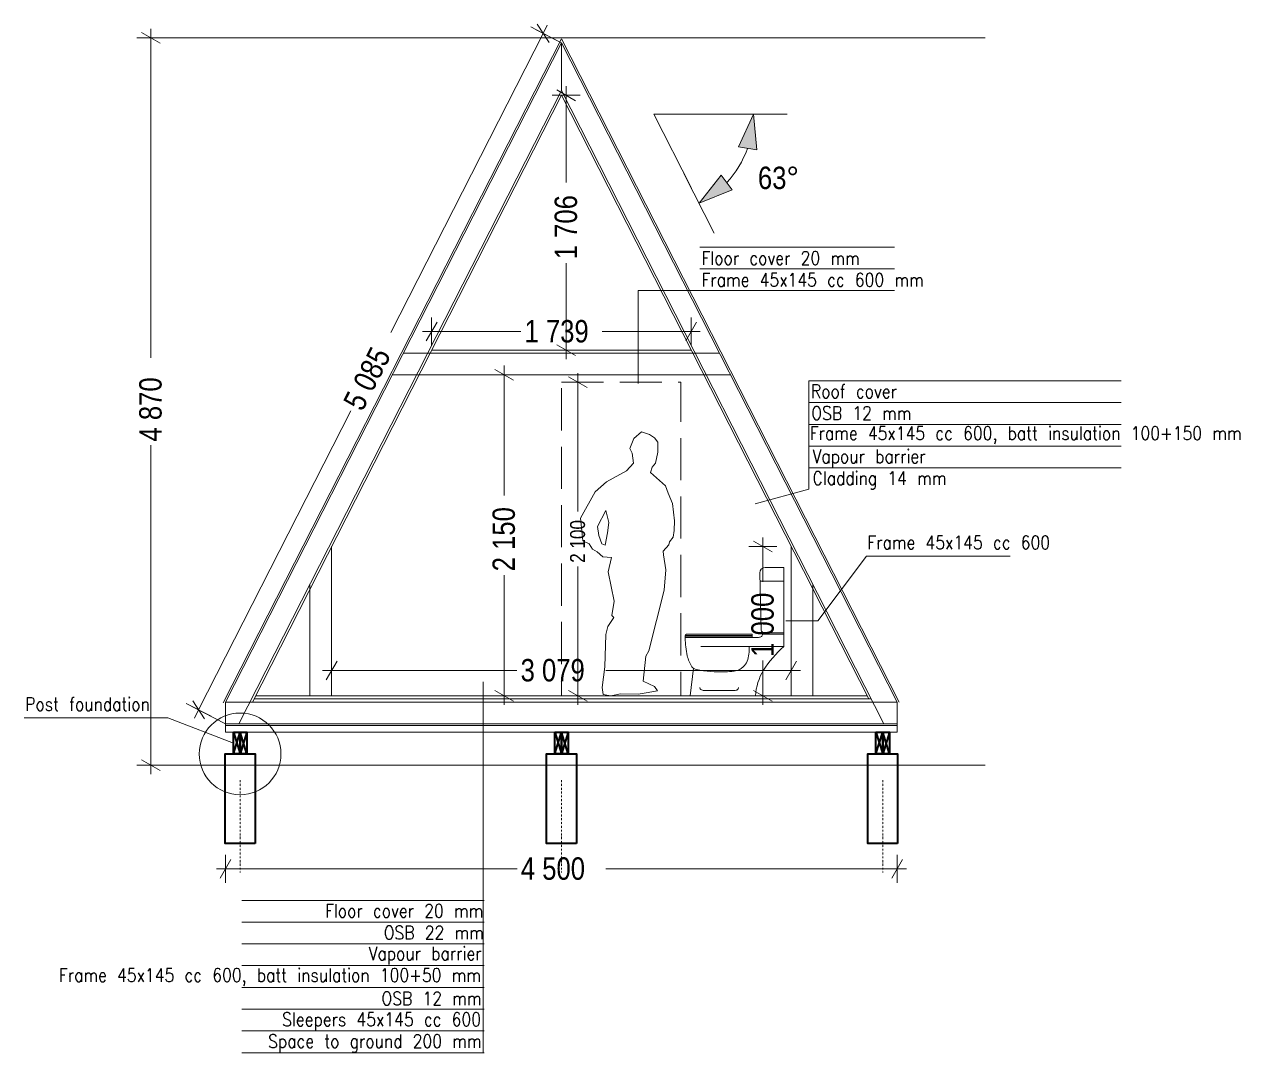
# Model space of a CAD drawing. Header units: millimetres. Extents: x -446325 to -421669, y 93022 to 136983.
# Drawn here: x -444245 to -436102, y 117024 to 123911 of the extents above; entities that cross this region are included whole.
import ezdxf

# ---------------------------------------------------------------- set-up
doc = ezdxf.new("R2010")
doc.units = ezdxf.units.MM
doc.header["$MEASUREMENT"] = 0
doc.linetypes.add('DASHDOT', pattern=[25.4, 12.7, -6.35, 0, -6.35])
doc.linetypes.add('Hidden Line', pattern=[391.222223, 282.222223, -109])
for name, color, linetype, lineweight in [('2D Drafting - General_Pen_No__1', 7, 'Continuous', 13), ('2D Drafting - General_Pen_No__101', 252, 'Continuous', 13), ('2D Drafting - General_Pen_No__6', 5, 'Continuous', 35), ('A-raam_Pen_No__1', 7, 'Continuous', 13), ('dim_Pen_No__1', 7, 'Continuous', 13), ('Dimensioning - General_Pen_No__1', 7, 'Continuous', 13), ('Interior - Furniture _Pen_No__1', 7, 'Continuous', 13), ('Interior - Furniture _Pen_No__2', 8, 'Continuous', 15), ('TEKST_Pen_No__1', 7, 'Continuous', 13), ('TEKST_Pen_No__7', 7, 'Continuous', 35), ('teljed_Pen_No__1', 7, 'Continuous', 13)]:
    doc.layers.add(name, color=color, linetype=linetype, lineweight=lineweight)
doc.layers.add('Dimensioning - General', color=7, linetype='Continuous')
doc.layers.add('Interior - Furniture', color=7, linetype='Continuous')
doc.styles.add('GENERATED_STYLE_1', font='techl___.ttf')
doc.dimstyles.new('GENERATED_STYLE__1', dxfattribs={"dimtxt": 150, "dimasz": 95, "dimexe": 0.18, "dimexo": 0.0625, "dimgap": 0.09, "dimtad": 0, "dimdec": 0, "dimzin": 0, "dimdsep": 46, "dimtxsty": 'GENERATED_STYLE_1', "dimblk": 'ARROWHEAD_2', "dimblk1": 'ARROWHEAD_2', "dimblk2": 'ARROWHEAD_2', "dimcen": 0.09, "dimse1": 1, "dimse2": 1, "dimclrd": 7, "dimclre": 7, "dimclrt": 7, "dimadec": 0, "dimazin": 0, "dimtfac": 1, "dimtdec": 4, "dimtmove": 0, "dimatfit": 3, "dimfxl": 1, "dimtolj": 1, "dimtzin": 0, "dimarcsym": 0})
doc.dimstyles.new('GENERATED_STYLE__2', dxfattribs={"dimtxt": 150, "dimasz": 95, "dimexe": 0.18, "dimexo": 0.0625, "dimgap": 0.09, "dimtad": 0, "dimtih": 1, "dimtoh": 1, "dimdec": 0, "dimzin": 0, "dimdsep": 46, "dimtxsty": 'GENERATED_STYLE_1', "dimblk": 'ARROWHEAD_2', "dimblk1": 'ARROWHEAD_2', "dimblk2": 'ARROWHEAD_2', "dimcen": 0.09, "dimse1": 1, "dimse2": 1, "dimclrd": 7, "dimclre": 7, "dimclrt": 7, "dimadec": 0, "dimazin": 0, "dimtfac": 1, "dimtdec": 4, "dimtmove": 0, "dimatfit": 3, "dimfxl": 1, "dimtolj": 1, "dimtzin": 0, "dimarcsym": 0})
doc.dimstyles.new('GENERATED_STYLE__3', dxfattribs={"dimtxt": 100, "dimasz": 95, "dimexe": 0.18, "dimexo": 0.0625, "dimgap": 0.09, "dimtad": 0, "dimdec": 0, "dimzin": 0, "dimdsep": 46, "dimtxsty": 'GENERATED_STYLE_1', "dimblk": 'ARROWHEAD_2', "dimblk1": 'ARROWHEAD_2', "dimblk2": 'ARROWHEAD_2', "dimcen": 0.09, "dimse1": 1, "dimse2": 1, "dimclrd": 7, "dimclre": 7, "dimclrt": 7, "dimadec": 0, "dimazin": 0, "dimtfac": 1, "dimtdec": 4, "dimtmove": 0, "dimatfit": 3, "dimfxl": 1, "dimtolj": 1, "dimtzin": 0, "dimarcsym": 0})
doc.dimstyles.new('GENERATED_STYLE__5', dxfattribs={"dimtxt": 150, "dimasz": 228, "dimexe": 0.18, "dimexo": 40, "dimgap": 0.09, "dimtad": 1, "dimtih": 1, "dimtoh": 1, "dimdec": 0, "dimzin": 0, "dimdsep": 46, "dimtxsty": 'GENERATED_STYLE_1', "dimblk": 'ARROWHEAD_5', "dimblk1": 'ARROWHEAD_5', "dimblk2": 'ARROWHEAD_5', "dimcen": 0.09, "dimclrd": 7, "dimclre": 7, "dimclrt": 7, "dimadec": 0, "dimazin": 0, "dimtfac": 1, "dimtdec": 4, "dimtmove": 0, "dimatfit": 3, "dimfxl": 1, "dimtolj": 1, "dimtzin": 0, "dimarcsym": 0})

# ---------------------------------------------------------------- blocks, each defined once
blk = doc.blocks.new('WC Symbol 21')
at = {"layer": 'Interior - Furniture _Pen_No__2', "color": 8, "linetype": 'Continuous', "lineweight": 15}
for p, q in [((0, 860), (124.7, 860)), ((0, 860), (0, 329.5)), ((150.6, 438.7), (161.2, 823.1)), ((0, 768), (160.7, 768)), ((0, 422.7), (133.3, 422.7)), ((0, 411.7), (142, 411.7)), ((133.3, 422.7), (133.3, 411.9)), ((142, 411.7), (142.5, 407.7)), ((142.5, 407.7), (144, 403.9)), ((212.5, 411.7), (651.5, 411.7)), ((212.5, 411.7), (212.5, 391.2)), ((0, 329.5), (554.8, 329.5)), ((144, 403.9), (146.4, 400.3)), ((146.4, 400.3), (149.7, 397.2)), ((149.7, 397.2), (153.7, 394.7)), ((153.7, 394.7), (158.3, 392.8)), ((158.3, 392.8), (163.2, 391.6)), ((163.2, 391.6), (168.4, 391.2)), ((168.4, 391.2), (655.2, 391.2)), ((212.5, 403.1), (660, 403.1)), ((212.5, 394.4), (660, 394.4)), ((660, 403.1), (660, 394.4)), ((660, 394.4), (660, 386.3)), ((627.1, 0), (604.9, 184.2)), ((302.1, 54.6), (302.6, 50.9)), ((302.6, 50.9), (304.3, 47.4)), ((304.3, 47.4), (306.9, 44.1)), ((306.9, 44.1), (310.5, 41.2)), ((310.5, 41.2), (314.9, 38.9)), ((314.9, 38.9), (319.9, 37.1)), ((319.9, 37.1), (325.4, 36.1)), ((325.4, 36.1), (331, 35.7)), ((331, 35.7), (538.4, 35.7)), ((538.4, 35.7), (540, 36.2)), ((540, 36.2), (545.4, 37.3)), ((545.4, 37.3), (550.3, 39)), ((550.3, 39), (554.7, 41.4)), ((554.7, 41.4), (558.3, 44.3)), ((558.3, 44.3), (560.9, 47.6)), ((560.9, 47.6), (562.6, 51.1)), ((562.6, 51.1), (563.1, 54.8)), ((189.6, 0), (627.1, 0))]:
    blk.add_line(p, q, dxfattribs=at)
for centre, major_axis, start_param, end_param in [((124.7, 823.1), (0, 36.9), 4.712389, 6.283185), ((133.3, 440.4), (0, 17.6), 3.141593, 4.616785), ((651.5, 403.1), (0, 8.65), 4.712389, 6.283185), ((-517.6, -265.6), (0, 792.6), 5.295867, 5.561687), ((462.5, 311), (0, 234), 1.491435, 1.917408), ((52.7, 399.7), (0, 614.3), 4.497057, 4.690612), ((655.2, 386.3), (0, 4.89), 4.712389, 6.283185), ((441.6, 311.7), (0, 211.3), 4.123239, 4.506283), ((-192.9, -27.7), (0, 387.8), 4.783761, 5.250459), ((358.2, 284.1), (0, 126), 2.001074, 2.373142), ((345, 273.8), (0, 109.4), 2.396082, 3.021612), ((417.5, 1002), (0, 841.3), 3.038709, 3.111969), ((424.5, 999.6), (0, 839.1), 3.103446, 3.336927), ((579.3, 221.6), (0, 45.5), 3.279776, 4.069721)]:
    blk.add_ellipse(centre, major_axis=major_axis, ratio=0.988714, start_param=start_param, end_param=end_param, dxfattribs=at)
blk = doc.blocks.new('Standing Man Contour 01 21')
at = {"layer": 'Interior - Furniture _Pen_No__1', "color": 7, "linetype": 'Continuous', "lineweight": 13}
for p, q in [((-293, 1727.2), (-316.3, 1699)), ((-259.7, 1750.8), (-293, 1727.2)), ((-205.2, 1768.3), (-259.7, 1750.8)), ((-153.7, 1723.7), (-205.2, 1768.3)), ((-126.9, 1657.2), (-153.7, 1723.7)), ((-316.3, 1699), (-315, 1632.5)), ((-315, 1632.5), (-300.6, 1559)), ((-144.1, 1624.2), (-126.9, 1657.2)), ((-300.6, 1559), (-277.9, 1530.9)), ((-151.6, 1557.7), (-144.1, 1624.2)), ((-106.4, 1506.9), (-151.6, 1557.7)), ((-266.2, 1494.5), (-367.1, 1406)), ((-277.9, 1530.9), (-266.2, 1494.5)), ((28.8, 1432.8), (-106.4, 1506.9)), ((-367.1, 1406), (-383.6, 1356.6)), ((104.3, 1366.9), (28.8, 1432.8)), ((-383.6, 1356.6), (-414.4, 1288.7)), ((203.1, 1189.9), (104.3, 1366.9)), ((-414.4, 1288.7), (-426.8, 1172)), ((13, 1161), (32.9, 1240)), ((32.9, 1240), (89.2, 1132.9)), ((-426.8, 1172), (-424.8, 1107.5)), ((22.6, 1091.1), (13, 1161)), ((191.4, 1081.4), (203.1, 1189.9)), ((-424.8, 1107.5), (-418, 1063.1)), ((-418, 1063.1), (-393.3, 1031.4)), ((37.7, 1008.7), (22.6, 1091.1)), ((80.3, 1072.5), (60.4, 1018.3)), ((89.2, 1132.9), (80.3, 1072.5)), ((187.3, 1038.9), (191.4, 1081.4)), ((-393.3, 1031.4), (-389.8, 1010.2)), ((-389.8, 1010.2), (-350, 967.9)), ((60.4, 1018.3), (37.7, 1008.7)), ((90.6, 964.1), (121.5, 981.9)), ((121.5, 981.9), (143.8, 1018)), ((143.8, 1018), (187.3, 1038.9)), ((-354.1, 944.2), (-369.9, 844.7)), ((-350, 967.9), (-354.1, 944.2)), ((-5.5, 925.7), (53.5, 931.2)), ((17.8, 831), (-5.5, 925.7)), ((53.5, 931.2), (90.6, 964.1)), ((-369.9, 844.7), (-358.2, 708.2)), ((-23.1, 633), (17.8, 831)), ((-358.2, 708.2), (-256, 301.9)), ((-8.2, 538), (-23.1, 633)), ((-21.3, 524.3), (-8.2, 538)), ((20.6, 464.6), (-21.3, 524.3)), ((32.9, 409.7), (20.6, 464.6)), ((39.1, 194.2), (32.9, 409.7)), ((-256, 301.9), (-236.1, 265.6)), ((-236.1, 265.6), (-217.5, 98.1)), ((58.3, 56.3), (39.1, 194.2)), ((-217.5, 98.1), (-293, 63.1)), ((-293, 63.1), (-312.9, 34.3)), ((-312.9, 34.3), (-236.7, 19.9)), ((-236.7, 19.9), (-184.6, 10.3)), ((-184.6, 10.3), (-64.5, 13)), ((-64.5, 13), (0, 0)), ((0, 0), (50.1, 8.9)), ((50.1, 8.9), (58.3, 56.3))]:
    blk.add_line(p, q, dxfattribs=at)
blk = doc.blocks.new('*D186')
at = {"layer": 'Dimensioning - General_Pen_No__1', "color": 7, "linetype": 'Continuous', "lineweight": 13, "transparency": 16777216}
for p, q in [((-440968.7, 121528.3), (-441093.7, 121600.4)), ((-441031.2, 121564.3), (-441031.2, 121625.5)), ((-440937.4, 121564.3), (-441124.9, 121564.3)), ((-441031.2, 120755.7), (-441031.2, 121564.3)), ((-441031.2, 119414.3), (-441031.2, 120223)), ((-440937.4, 119414.3), (-441124.9, 119414.3)), ((-441093.7, 119450.4), (-440968.7, 119378.3)), ((-441031.2, 119353.2), (-441031.2, 119414.3))]:
    blk.add_line(p, q, dxfattribs=at)
at = {"layer": 'Dimensioning - General_Pen_No__1', "color": 7, "lineweight": 13, "transparency": 16777216, "insert": (-440956.2, 120247.9), "char_height": 150, "attachment_point": 7, "rotation": 90, "style": 'GENERATED_STYLE_1'}
blk.add_mtext('\\A1;{\\pql;\\fTechnicLite|b0|i0|c2|p2;2\xa0150}', dxfattribs=at)
blk = doc.blocks.new('ARROWHEAD_2')
at = {"color": 0, "linetype": 'Continuous', "lineweight": 0}
for p, q in [((0, 0), (-1, 0)), ((-0.378, -0.655), (0.378, 0.655))]:
    blk.add_line(p, q, dxfattribs=at)
blk = doc.blocks.new('*D187')
at = {"layer": 'Dimensioning - General_Pen_No__1', "color": 7, "linetype": 'Continuous', "lineweight": 13, "transparency": 16777216}
for p, q in [((-440552.5, 123399.7), (-440677.5, 123471.9)), ((-440615, 123435.8), (-440615, 123496.9)), ((-440521.2, 123435.8), (-440708.7, 123435.8)), ((-440615, 122852.5), (-440615, 123435.8)), ((-440615, 121729.3), (-440615, 122312.6)), ((-440677.5, 121765.4), (-440552.5, 121693.3)), ((-440521.2, 121729.3), (-440708.7, 121729.3)), ((-440615, 121668.2), (-440615, 121729.3))]:
    blk.add_line(p, q, dxfattribs=at)
at = {"layer": 'Dimensioning - General_Pen_No__1', "color": 7, "lineweight": 13, "transparency": 16777216, "insert": (-440540, 122337.5), "char_height": 150, "attachment_point": 7, "rotation": 90, "style": 'GENERATED_STYLE_1'}
blk.add_mtext('\\A1;{\\pql;\\fTechnicLite|b0|i0|c2|p2;1\xa0706}', dxfattribs=at)
blk = doc.blocks.new('*D188')
at = {"layer": 'Dimensioning - General_Pen_No__1', "color": 7, "linetype": 'Continuous', "lineweight": 13, "transparency": 16777216}
for p, q in [((-443335.6, 123784.4), (-443460.6, 123856.5)), ((-443398.1, 123820.4), (-443398.1, 123881.6)), ((-443304.3, 123820.4), (-443491.8, 123820.4)), ((-443398.1, 121678.7), (-443398.1, 123820.4)), ((-443398.1, 118950.4), (-443398.1, 121092.2)), ((-443460.6, 118986.5), (-443335.6, 118914.4)), ((-443304.3, 118950.4), (-443491.8, 118950.4)), ((-443398.1, 118889.3), (-443398.1, 118950.4))]:
    blk.add_line(p, q, dxfattribs=at)
at = {"layer": 'Dimensioning - General_Pen_No__1', "color": 7, "lineweight": 13, "transparency": 16777216, "insert": (-443323.1, 121117.1), "char_height": 150, "attachment_point": 7, "rotation": 90, "style": 'GENERATED_STYLE_1'}
blk.add_mtext('\\A1;{\\pql;\\fTechnicLite|b0|i0|c2|p2;4\xa0870}', dxfattribs=at)
blk = doc.blocks.new('*D189')
at = {"layer": 'Dimensioning - General_Pen_No__1', "color": 7, "linetype": 'Continuous', "lineweight": 13, "transparency": 16777216}
for p, q in [((-439234.9, 120378.3), (-439359.9, 120450.4)), ((-439297.4, 120414.3), (-439297.4, 120475.5)), ((-439203.7, 120414.3), (-439391.2, 120414.3)), ((-439297.4, 120178.5), (-439297.4, 120414.3)), ((-439297.4, 119414.3), (-439297.4, 119650.2)), ((-439203.7, 119414.3), (-439391.2, 119414.3)), ((-439359.9, 119450.4), (-439234.9, 119378.3)), ((-439297.4, 119353.2), (-439297.4, 119414.3))]:
    blk.add_line(p, q, dxfattribs=at)
at = {"layer": 'Dimensioning - General_Pen_No__1', "color": 7, "lineweight": 13, "transparency": 16777216, "insert": (-439222.4, 119675.1), "char_height": 150, "attachment_point": 7, "rotation": 90, "style": 'GENERATED_STYLE_1'}
blk.add_mtext('\\A1;{\\pql;\\fTechnicLite|b0|i0|c2|p2;1\xa0000}', dxfattribs=at)
blk = doc.blocks.new('*D190')
at = {"layer": 'Dimensioning - General_Pen_No__1', "color": 7, "linetype": 'Continuous', "lineweight": 13, "transparency": 16777216}
for p, q in [((-441480, 121916.2), (-441552.2, 121791.2)), ((-441516.1, 121759.9), (-441516.1, 121947.4)), ((-439813.2, 121791.2), (-439741.1, 121916.2)), ((-439777.1, 121759.9), (-439777.1, 121947.4)), ((-441577.2, 121853.7), (-441516.1, 121853.7)), ((-441516.1, 121853.7), (-440918.8, 121853.7)), ((-440374.5, 121853.7), (-439777.1, 121853.7)), ((-439777.1, 121853.7), (-439716, 121853.7))]:
    blk.add_line(p, q, dxfattribs=at)
at = {"layer": 'Dimensioning - General_Pen_No__1', "color": 7, "lineweight": 13, "transparency": 16777216, "insert": (-440893.9, 121778.7), "char_height": 150, "attachment_point": 7, "style": 'GENERATED_STYLE_1'}
blk.add_mtext('\\A1;{\\pql;\\fTechnicLite|b0|i0|c2|p2;1\xa0739}', dxfattribs=at)
blk = doc.blocks.new('*D191')
at = {"layer": 'Dimensioning - General_Pen_No__1', "color": 7, "linetype": 'Continuous', "lineweight": 13, "transparency": 16777216}
for p, q in [((-440537.1, 121514.3), (-440537.1, 121575.5)), ((-440443.3, 121514.3), (-440630.8, 121514.3)), ((-440474.6, 121478.3), (-440599.6, 121550.4)), ((-440537.1, 120648.7), (-440537.1, 121514.3)), ((-440537.1, 119414.3), (-440537.1, 120279.9)), ((-440443.3, 119414.3), (-440630.8, 119414.3)), ((-440599.6, 119450.4), (-440474.6, 119378.3)), ((-440537.1, 119353.2), (-440537.1, 119414.3))]:
    blk.add_line(p, q, dxfattribs=at)
at = {"layer": 'Dimensioning - General_Pen_No__1', "color": 7, "lineweight": 13, "transparency": 16777216, "insert": (-440487.1, 120304.8), "char_height": 100, "attachment_point": 7, "rotation": 90, "style": 'GENERATED_STYLE_1'}
blk.add_mtext('\\A1;{\\pql;\\fTechnicLite|b0|i0|c2|p2;2\xa0100}', dxfattribs=at)
blk = doc.blocks.new('*D192')
at = {"layer": 'Dimensioning - General_Pen_No__1', "color": 7, "linetype": 'Continuous', "lineweight": 13, "transparency": 16777216}
for p, q in [((-442860.5, 118317.8), (-442932.7, 118192.8)), ((-442896.6, 118161.5), (-442896.6, 118349)), ((-438432.7, 118192.8), (-438360.5, 118317.8)), ((-438396.6, 118161.5), (-438396.6, 118349)), ((-442957.7, 118255.3), (-442896.6, 118255.3)), ((-442896.6, 118255.3), (-440943.5, 118255.3)), ((-440349.7, 118255.3), (-438396.6, 118255.3)), ((-438396.6, 118255.3), (-438335.5, 118255.3))]:
    blk.add_line(p, q, dxfattribs=at)
at = {"layer": 'Dimensioning - General_Pen_No__1', "color": 7, "lineweight": 13, "transparency": 16777216, "insert": (-440918.6, 118180.3), "char_height": 150, "attachment_point": 7, "style": 'GENERATED_STYLE_1'}
blk.add_mtext('\\A1;{\\pql;\\fTechnicLite|b0|i0|c2|p2;4\xa0500}', dxfattribs=at)
blk = doc.blocks.new('*D193')
at = {"layer": 'Dimensioning - General_Pen_No__1', "color": 7, "linetype": 'Continuous', "lineweight": 13, "transparency": 16777216}
for p, q in [((-441790.3, 121846.4), (-440769.1, 123850.6)), ((-440685.5, 123808), (-440852.6, 123893.2)), ((-440729.7, 123790.1), (-440808.4, 123911.1)), ((-440769.1, 123850.6), (-440741.3, 123905.1)), ((-443077.7, 119319.6), (-442056.5, 121323.8)), ((-443117, 119380.1), (-443038.4, 119259.1)), ((-442994.2, 119277), (-443161.2, 119362.2)), ((-443105.5, 119265.1), (-443077.7, 119319.6))]:
    blk.add_line(p, q, dxfattribs=at)
at = {"layer": 'Dimensioning - General_Pen_No__1', "color": 7, "lineweight": 13, "transparency": 16777216, "insert": (-441978.4, 121311.9), "char_height": 150, "attachment_point": 7, "rotation": 63, "style": 'GENERATED_STYLE_1'}
blk.add_mtext('\\A1;{\\pql;\\fTechnicLite|b0|i0|c2|p2;5\xa0085}', dxfattribs=at)
blk = doc.blocks.new('*D194')
at = {"layer": 'Dimensioning - General_Pen_No__1', "color": 7, "linetype": 'Continuous', "lineweight": 13, "transparency": 16777216}
for p, q in [((-442150, 119646.2), (-442222.2, 119521.2)), ((-442186.1, 119490), (-442186.1, 119677.5)), ((-439143.2, 119521.2), (-439071, 119646.2)), ((-439107.1, 119490), (-439107.1, 119677.5)), ((-442247.2, 119583.7), (-442186.1, 119583.7)), ((-442186.1, 119583.7), (-440944.9, 119583.7)), ((-440348.3, 119583.7), (-439107.1, 119583.7)), ((-439107.1, 119583.7), (-439046, 119583.7))]:
    blk.add_line(p, q, dxfattribs=at)
at = {"layer": 'Dimensioning - General_Pen_No__1', "color": 7, "lineweight": 13, "transparency": 16777216, "insert": (-440920.1, 119508.7), "char_height": 150, "attachment_point": 7, "style": 'GENERATED_STYLE_1'}
blk.add_mtext('\\A1;{\\pql;\\fTechnicLite|b0|i0|c2|p2;3\xa0079}', dxfattribs=at)
blk = doc.blocks.new('*D217')
at = {"layer": 'Dimensioning - General_Pen_No__1', "linetype": 'Continuous', "lineweight": 13, "transparency": 16777216}
for points in [[(-439359.5, 123308.5), (-439460.8, 123091), (-439338.5, 123069.5)], [(-439724.6, 122712.7), (-439502.1, 122802.5), (-439576.8, 122901.7)]]:
    blk.add_hatch(color=7, dxfattribs=at).paths.add_polyline_path(points)
at = {"layer": 'Dimensioning - General_Pen_No__1', "color": 7, "linetype": 'Continuous', "lineweight": 13, "transparency": 16777216}
for p, q in [((-439134.5, 123308.5), (-439584.5, 123308.5)), ((-439359.5, 123308.5), (-439460.8, 123091)), ((-439359.5, 123308.5), (-439338.5, 123069.5)), ((-439338.5, 123069.5), (-439460.8, 123091)), ((-439622.5, 122512.2), (-439826.8, 122913.1)), ((-439724.6, 122712.7), (-439576.8, 122901.7)), ((-439576.8, 122901.7), (-439502.1, 122802.5)), ((-439724.6, 122712.7), (-439502.1, 122802.5))]:
    blk.add_line(p, q, dxfattribs=at)
blk.add_arc((-440028.2, 123308.5), 668.7, 316.95708, 340.04292, dxfattribs=at)
at = {"layer": 'Dimensioning - General_Pen_No__1', "color": 7, "lineweight": 13, "transparency": 16777216, "insert": (-439330.1, 122805.7), "char_height": 150, "attachment_point": 7, "style": 'GENERATED_STYLE_1'}
blk.add_mtext('\\A1;{\\pql;\\fTechnicLite|b0|i0|c2|p2;63°}', dxfattribs=at)
blk = doc.blocks.new('ARROWHEAD_5')
at = {"linetype": 'Continuous', "lineweight": 0}
blk.add_hatch(color=0, dxfattribs=at).paths.add_polyline_path([(-1, 0.2679), (0, 0), (-1, -0.2679)])
at = {"color": 0, "linetype": 'Continuous', "lineweight": 0}
blk.add_line((0, 0), (-1, 0), dxfattribs=at)

msp = doc.modelspace()

# ---------------------------------------------------------------- linework, layer by layer
at = {"layer": '2D Drafting - General_Pen_No__1', "color": 7, "linetype": 'Continuous', "lineweight": 13}
for p, q in [((-440646.6, 123788.2), (-440816.4, 123874.7)), ((-437808.8, 123820.4), (-443303, 123820.4)), ((-442912.4, 119367.8), (-440646.6, 123814.6)), ((-442896.6, 119372.3), (-440646.6, 123788.2)), ((-438383.2, 119372.4), (-440646.6, 123814.6)), ((-438396.6, 119372.3), (-440646.6, 123788.2)), ((-440646.6, 123788.2), (-440646.6, 123468.8)), ((-442807.8, 119227.3), (-440646.6, 123468.8)), ((-438485.5, 119227.3), (-440646.6, 123468.8)), ((-442717, 119372.3), (-440646.6, 123435.8)), ((-438587.4, 119394.3), (-440646.6, 123435.8)), ((-440028.2, 123308.5), (-439472.7, 123308.5)), ((-440028.2, 123308.5), (-439776, 122813.5)), ((-442186.1, 120414.3), (-442186.1, 119414.3)), ((-439107.1, 120414.3), (-439107.1, 119414.3)), ((-442331.1, 120162.8), (-442331.1, 119414.3)), ((-438962.1, 120162.8), (-438962.1, 119414.3)), ((-441169.9, 119508.3), (-441169.9, 117024.4)), ((-438570.6, 119394.3), (-442705.8, 119394.3)), ((-438597.6, 119414.3), (-442695.6, 119414.3)), ((-442896.6, 119227.3), (-443122.5, 119342.4)), ((-437808.8, 118950.4), (-443303, 118950.4))]:
    msp.add_line(p, q, dxfattribs=at)
at = {"layer": '2D Drafting - General_Pen_No__1', "color": 7, "linetype": 'Hidden Line', "lineweight": 13, "flags": 128}
msp.add_lwpolyline([(-440646.6, 121514.3), (-439846.6, 121514.3), (-439846.6, 119414.3), (-440646.6, 119414.3)], close=True, dxfattribs=at)
at = {"layer": '2D Drafting - General_Pen_No__1', "color": 7, "linetype": 'Continuous', "lineweight": 13, "flags": 128}
for points in [[(-442896.6, 119372.3), (-438396.6, 119372.3), (-438396.6, 119227.3), (-442896.6, 119227.3)], [(-442896.6, 119227.3), (-438396.6, 119227.3), (-438396.6, 119372.3), (-442896.6, 119372.3)], [(-442896.6, 119215.3), (-438396.6, 119215.3), (-438396.6, 119227.3), (-442896.6, 119227.3)], [(-442896.6, 119215.3), (-438396.6, 119215.3), (-438396.6, 119170.3), (-442896.6, 119170.3)]]:
    msp.add_lwpolyline(points, close=True, dxfattribs=at)
at = {"layer": '2D Drafting - General_Pen_No__101', "color": 252, "linetype": 'Continuous', "lineweight": 13}
msp.add_circle((-442799.1, 119025.3), 273.5, dxfattribs=at)
at = {"layer": '2D Drafting - General_Pen_No__6', "color": 5, "linetype": 'Continuous', "lineweight": 35}
for p, q in [((-442844.1, 119025.3), (-442799.1, 119170.3)), ((-442844.1, 119170.3), (-442799.1, 119025.3)), ((-442754.1, 119025.3), (-442799.1, 119170.3)), ((-442754.1, 119170.3), (-442799.1, 119025.3)), ((-440691.6, 119025.3), (-440646.6, 119170.3)), ((-440691.6, 119170.3), (-440646.6, 119025.3)), ((-440601.6, 119025.3), (-440646.6, 119170.3)), ((-440601.6, 119170.3), (-440646.6, 119025.3)), ((-438539.1, 119025.3), (-438494.1, 119170.3)), ((-438539.1, 119170.3), (-438494.1, 119025.3)), ((-438449.1, 119025.3), (-438494.1, 119170.3)), ((-438449.1, 119170.3), (-438494.1, 119025.3))]:
    msp.add_line(p, q, dxfattribs=at)
at = {"layer": '2D Drafting - General_Pen_No__6', "color": 5, "linetype": 'Continuous', "lineweight": 35, "flags": 128}
for points in [[(-442844.1, 119170.3), (-442799.1, 119170.3), (-442799.1, 119025.3), (-442844.1, 119025.3)], [(-442799.1, 119170.3), (-442754.1, 119170.3), (-442754.1, 119025.3), (-442799.1, 119025.3)], [(-440691.6, 119170.3), (-440646.6, 119170.3), (-440646.6, 119025.3), (-440691.6, 119025.3)], [(-440646.6, 119170.3), (-440601.6, 119170.3), (-440601.6, 119025.3), (-440646.6, 119025.3)], [(-438539.1, 119170.3), (-438494.1, 119170.3), (-438494.1, 119025.3), (-438539.1, 119025.3)], [(-438494.1, 119170.3), (-438449.1, 119170.3), (-438449.1, 119025.3), (-438494.1, 119025.3)], [(-442699.1, 118425.3), (-442899.1, 118425.3), (-442899.1, 119025.3), (-442699.1, 119025.3)], [(-440546.6, 118425.3), (-440746.6, 118425.3), (-440746.6, 119025.3), (-440546.6, 119025.3)], [(-438394.1, 118425.3), (-438594.1, 118425.3), (-438594.1, 119025.3), (-438394.1, 119025.3)]]:
    msp.add_lwpolyline(points, close=True, dxfattribs=at)
at = {"layer": 'A-raam_Pen_No__1', "color": 7, "linetype": 'Continuous', "lineweight": 13}
for p, q in [((-441705.9, 121709.3), (-439587.4, 121709.3)), ((-441516.1, 121729.3), (-439777.1, 121729.3)), ((-441779.7, 121564.3), (-439513.5, 121564.3))]:
    msp.add_line(p, q, dxfattribs=at)
at = {"layer": 'dim_Pen_No__1', "color": 7, "linetype": 'Continuous', "lineweight": 13}
for p, q in [((-438988.9, 120797.9), (-439348.3, 120700.9)), ((-438928.3, 119915.7), (-439142.6, 119915.7))]:
    msp.add_line(p, q, dxfattribs=at)
at = {"layer": 'TEKST_Pen_No__1', "color": 7, "linetype": 'Continuous', "lineweight": 13}
for p, q in [((-439720, 122419.3), (-438414.5, 122419.3)), ((-439720, 122273.6), (-438414.5, 122273.6)), ((-440131.9, 122127.9), (-440131.9, 121504.9)), ((-440131.9, 122127.9), (-438414.5, 122127.9)), ((-438988.9, 121523.6), (-438988.9, 120797.9)), ((-438988.9, 121523.6), (-436896, 121523.6)), ((-438988.9, 121377.9), (-436896, 121377.9)), ((-438988.9, 121232.2), (-436896, 121232.2)), ((-438988.9, 121086.5), (-436896, 121086.5)), ((-438988.9, 120940.8), (-436896, 120940.8)), ((-438602.7, 120350), (-438928.3, 119915.7)), ((-438602.7, 120350), (-437640.2, 120350)), ((-444245.1, 119266.8), (-443282.6, 119266.8)), ((-442844.1, 119097.8), (-443282.6, 119266.8)), ((-441165.2, 118044.4), (-442788.3, 118044.4)), ((-441165.2, 117898.7), (-442788.3, 117898.7)), ((-441165.2, 117753), (-442788.3, 117753)), ((-441165.2, 117607.3), (-442788.3, 117607.3)), ((-441165.2, 117461.5), (-442788.3, 117461.5)), ((-441165.2, 117315.8), (-442788.3, 117315.8)), ((-441165.2, 117170.1), (-442788.3, 117170.1)), ((-441165.2, 117024.4), (-442788.3, 117024.4))]:
    msp.add_line(p, q, dxfattribs=at)
at = {"layer": 'teljed_Pen_No__1', "color": 7, "linetype": 'DASHDOT', "lineweight": 13}
for p, q in [((-442799.1, 118849.3), (-442799.1, 118231.3)), ((-440646.6, 118849.3), (-440646.6, 118231.3)), ((-438494.1, 118849.3), (-438494.1, 118231.3))]:
    msp.add_line(p, q, dxfattribs=at)

# ---------------------------------------------------------------- block references
at = {"layer": 'Interior - Furniture', "color": 104, "linetype": 'Continuous', "lineweight": 20, "true_color": 0x029e21, "xscale": -1, "zscale": 1000}
for name, p in [('Standing Man Contour 01 21', (-440316.1, 119414.3)), ('WC Symbol 21', (-439157.1, 119414.3))]:
    msp.add_blockref(name, p, dxfattribs=at)

# ---------------------------------------------------------------- texts
at = {"layer": 'TEKST_Pen_No__7', "color": 7, "linetype": 'Continuous', "lineweight": 35, "char_height": 90}
for s, insert, attachment_point in [('\\A1;{\\W0.850000x;\\pql;\\Ftxt.shx;Floor cover 20 mm}', (-439708.2, 122300.8), 7), ('\\A1;{\\W0.850000x;\\pql;\\Ftxt.shx;Frame 45x145 cc 600 mm }', (-439708.2, 122155.1), 7), ('\\A1;{\\W0.850000x;\\pql;\\Ftxt.shx;Roof cover}', (-438974.9, 121408.4), 7), ('\\A1;{\\W0.850000x;\\pql;\\Ftxt.shx;OSB 12 mm}', (-438972.6, 121262.7), 7), ('\\A1;{\\W0.850000x;\\pql;\\Ftxt.shx;Frame 45x145 cc 600, \\Ftxt.shx;batt insulation 100+150 mm}', (-438983, 121100.3), 7), ('\\A1;{\\W0.850000x;\\pql;\\Ftxt.shx;Vapour barrier}', (-438964.1, 120943.3), 7), ('\\A1;{\\W0.850000x;\\pql;\\Ftxt.shx;Cladding 14 mm}', (-438964.1, 120796.9), 7), ('\\A1;{\\W0.850000x;\\pql;\\Ftxt.shx;Frame 45x145 cc 600}', (-438596.9, 120396.4), 7), ('\\A1;{\\W0.850000x;\\pql;\\Ftxt.shx;Post foundation}', (-444239.3, 119313.2), 7), ('\\A1;{\\W0.850000x;\\pqr;\\Ftxt.shx;Floor cover 20 mm}', (-441169.9, 117929.2), 9), ('\\A1;{\\W0.850000x;\\pqr;\\Ftxt.shx;OSB 22 mm}', (-441166.3, 117783.5), 9), ('\\A1;{\\W0.850000x;\\pqr;\\Ftxt.shx;Vapour barrier}', (-441181.6, 117614.2), 9), ('\\A1;{\\W0.850000x;\\pqr;\\Ftxt.shx;Frame 45x145 cc 600, \\Ftxt.shx;batt insulation 100+50 mm\\Ftxt.shx; }', (-441185.2, 117471.8), 9), ('\\A1;{\\W0.850000x;\\pqr;\\Ftxt.shx;OSB 12 mm}', (-441181.5, 117342.8), 9), ('\\A1;{\\W0.850000x;\\pqr;\\Ftxt.shx;Sleepers 45x145 cc 600 }', (-441185.2, 117172.6), 9), ('\\A1;{\\W0.850000x;\\pqr;\\Ftxt.shx;Space to ground 200 mm}', (-441181.5, 117026.3), 9)]:
    msp.add_mtext(s, dxfattribs=dict(at, insert=insert, attachment_point=attachment_point))

# ---------------------------------------------------------------- dimensions: what is measured, and where the dimension line sits
at = {"layer": 'Dimensioning - General', "color": 7, "linetype": 'Continuous', "lineweight": 13}
for base, p1, p2, angle, dimstyle, picture, middle, turn in [((-443398.1, 123820.4), (-443303, 118950.4), (-443303, 123820.4), 90, 'GENERATED_STYLE__1', '*D188', (-443398.1, 121374.7), 90), ((-440769.1, 123850.6), (-443122.5, 119342.4), (-440816.4, 123874.7), 63, 'GENERATED_STYLE__1', '*D193', (-441928.2, 121575.6), 63), ((-440614.9977, 123435.7834), (-441516.0929, 121729.3401), (-440646.6166, 123435.7834), 90, 'GENERATED_STYLE__1', '*D187', (-440614.9977, 122595.1182), 90), ((-441031.2, 121564.3), (-439107.1, 119414.3), (-439513.5, 121564.3), 90, 'GENERATED_STYLE__1', '*D186', (-441031.2, 120505.5), 90), ((-440537.1, 121514.3), (-439846.6, 119414.3), (-439846.6, 121514.3), 90, 'GENERATED_STYLE__3', '*D191', (-440537.1, 120476.6), 90), ((-439297.4, 120414.3), (-439107.1, 119414.3), (-439107.1, 120414.3), 90, 'GENERATED_STYLE__1', '*D189', (-439297.4, 119932.7), 90)]:
    dim = msp.add_linear_dim(base=base, p1=p1, p2=p2, angle=angle, dimstyle=dimstyle, dxfattribs=at)
    dim.commit()
    dim.dimension.update_dxf_attribs({"geometry": picture, "text_midpoint": middle, "dimtype": 160, "text_rotation": turn})
dim = msp.add_angular_dim_3p(base=(-439458, 122959.1), center=(-440028.2, 123308.5), p1=(-439472.7, 123308.5), p2=(-439776, 122813.5), dimstyle='GENERATED_STYLE__5', dxfattribs=at)
dim.commit()
dim.dimension.update_dxf_attribs({"geometry": '*D217', "text_midpoint": (-439175.5, 122880.7), "dimtype": 165})
for base, p1, p2, picture, middle in [((-439777.1, 121853.7), (-441516.1, 121729.3), (-439777.1, 121729.3), '*D190', (-440636.2, 121853.7)), ((-439107.1, 119583.7), (-442186.1, 119414.3), (-439107.1, 119414.3), '*D194', (-440662.4, 119583.7)), ((-438396.6, 118255.3), (-442896.6, 119215.3), (-438396.6, 119215.3), '*D192', (-440661, 118255.3))]:
    dim = msp.add_linear_dim(base=base, p1=p1, p2=p2, dimstyle='GENERATED_STYLE__2', dxfattribs=at)
    dim.commit()
    dim.dimension.update_dxf_attribs({"geometry": picture, "text_midpoint": middle, "dimtype": 160})

doc.saveas('drawing.dxf')
